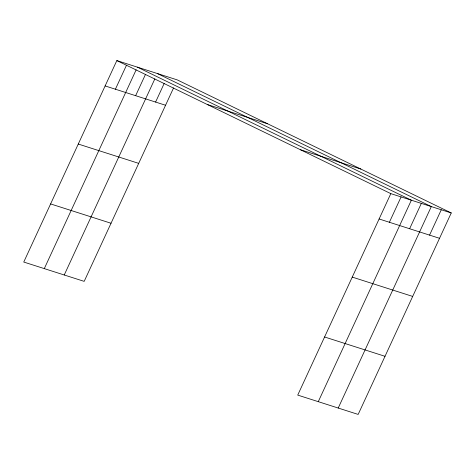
<?xml version="1.0" encoding="UTF-8"?>
<svg xmlns="http://www.w3.org/2000/svg" width="475" height="475" viewBox="0 0 475 475"><rect width="100%" height="100%" fill="white"/><g stroke="black" fill="none" stroke-linecap="round" stroke-linejoin="round"><path stroke-width="0.71" d="M451.25 212.954L390.818 193.634L297.73 395.099L358.162 414.42L451.25 212.954L177.27 79.901L116.838 60.58L23.75 262.046L84.182 281.366L173.571 87.905M115.401 89.217L126.498 65.2M44.294 268.618L136.153 69.819M135.642 95.689L145.51 74.343M64.238 274.989L154.862 78.862M155.586 102.066L164.219 83.386M389.381 222.27L401.096 196.917M318.274 401.666L411.368 200.201L137.388 67.147M409.622 228.742L421.337 203.389M338.218 408.043L431.306 206.578L157.326 73.524M429.566 235.119L441.281 209.766M207.254 104.488L267.686 123.809M105.129 85.933L165.555 105.254M300.408 149.726L360.834 169.047M379.109 218.981L439.535 238.308M78.274 144.05L138.7 163.37M352.254 277.103L412.68 296.424M50.605 203.929L111.031 223.25M324.585 336.983L385.011 356.303M116.838 60.58L390.818 193.634"/></g></svg>
